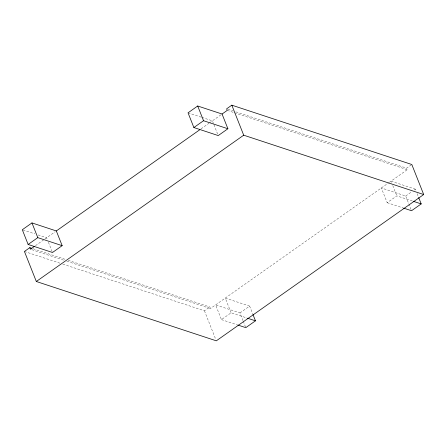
<?xml version="1.0" encoding="UTF-8"?>
<svg xmlns="http://www.w3.org/2000/svg" width="446" height="446" viewBox="0 0 446 446"><rect width="100%" height="100%" fill="white"/><g stroke="black" fill="none" stroke-linecap="round" stroke-linejoin="round"><path stroke-width="0.33" stroke-dasharray="2.23 1.67" d="M35.468 245.662L44.422 239.346M44.985 238.95L55.193 231.747M201.051 128.855L208.996 123.252M209.564 122.851L220.932 114.834M62.814 264.121L204.43 310.801L209.815 306.999L210.428 308.548L388.739 182.76M235.901 111.879L406.629 168.159L411.809 164.507M389.308 182.358L407.243 169.709L406.629 168.159M243.014 320.607L239.97 312.925L215.608 304.897L221.439 319.62L231.106 312.797L246.911 318.009M411.034 209.453L405.709 196.006L381.347 187.978L387.178 202.701L396.845 195.878L412.65 201.09M239.97 312.925L249.637 306.107L252.681 313.789M405.709 196.006L411.965 191.596M414.239 189.99L415.377 189.188L416.14 191.105M227.962 109.264L233.252 111.009M227.248 110.374L233.866 112.559M234.529 112.777L407.243 169.709M188.039 112.816L201.207 117.159M201.865 117.376L212.402 120.849L213.667 124.049M415.377 189.188L391.014 181.154L391.778 183.077M387.178 202.701L402.983 207.908M22.958 229.952L34.81 233.86M38.105 234.947L46.663 237.768L47.421 239.686M249.637 306.107L225.275 298.073L231.106 312.797M33.127 248.756L65.556 259.444M68.199 260.319L209.815 306.999M31.755 249.654L64.185 260.341M66.828 261.211L210.428 308.548M24.43 251.466L60.165 263.246M221.439 319.62L237.239 324.827M417.155 193.67L418.42 196.87M392.792 185.636L396.845 195.878M213.924 124.69L217.726 134.291M243.265 321.248L245.545 327.007M204.43 310.801L215.808 339.551M48.436 242.25L52.494 252.492"/><path stroke-width="0.67" d="M31.967 222.916L22.3 229.735L28.131 244.458L52.494 252.492L62.161 245.668L56.33 230.95L31.967 222.916L37.798 237.64L62.161 245.668M197.706 105.997L188.039 112.816L193.871 127.539L218.233 135.573L227.9 128.755L222.069 114.031L197.706 105.997L203.538 120.721L227.9 128.755M28.131 244.458L37.798 237.64M193.871 127.539L203.538 120.721M31.805 248.322L29.821 247.664L24.43 251.466L36.321 281.493L216.316 340.828L423.7 194.534L411.809 164.507L231.814 105.172L226.635 108.824L227.248 110.374L222.069 114.031M34.353 246.454L30.434 249.214L29.821 247.664M56.33 230.95L199.914 129.658M36.321 281.493L243.706 135.199L423.7 194.534M252.932 314.43L255.469 320.83L245.802 327.648L237.902 325.045M418.671 197.511L421.208 203.911L411.541 210.729L403.641 208.126M413.308 201.308L421.208 203.911M247.569 318.227L255.469 320.83M231.814 105.172L243.706 135.199"/></g></svg>
